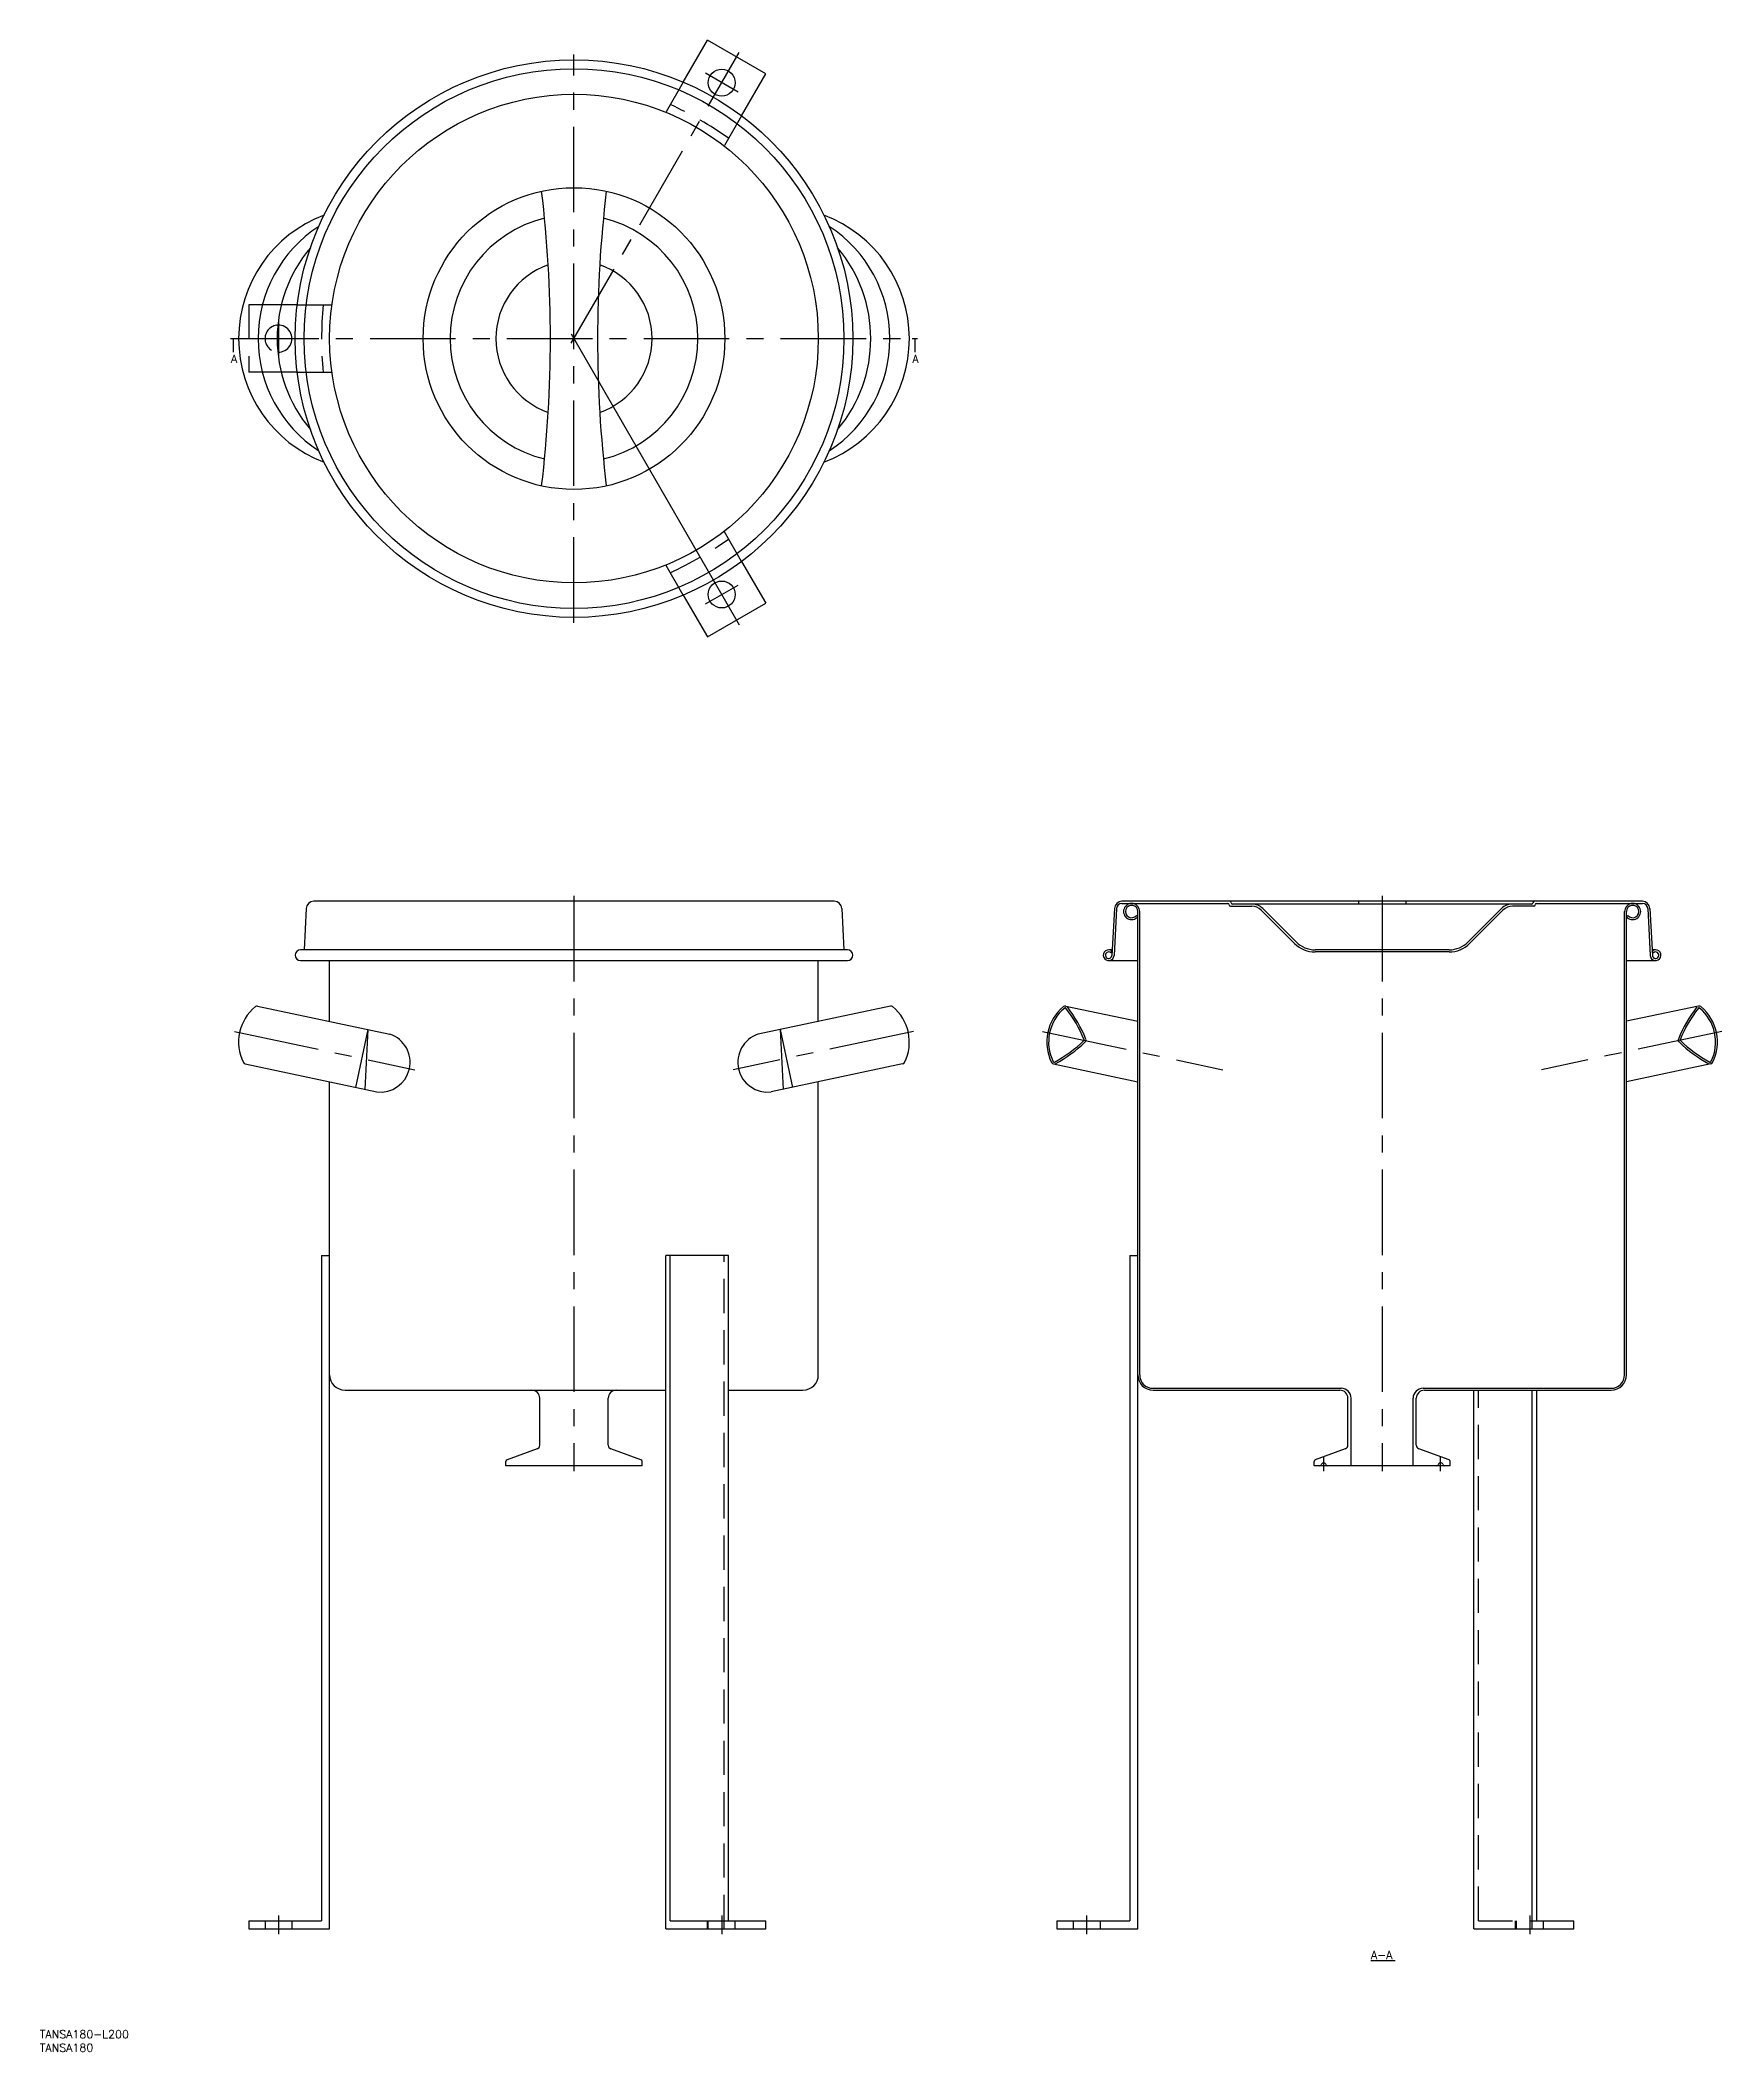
# Model space of a CAD drawing. Extents: x -198 to 426, y -636 to 111.
import ezdxf

# ---------------------------------------------------------------- set-up
doc = ezdxf.new("R2010")
doc.units = 0
doc.linetypes.add('CENTER', pattern=[50.8, 31.75, -6.35, 6.35, -6.35])
doc.linetypes.add('DASHED', pattern=[19.05, 12.7, -6.35])
doc.layers.get('0').update_dxf_attribs({"linetype": 'CONTINUOUS'})
doc.layers.add('CENTER', color=1, linetype='CENTER')
doc.styles.get("Standard").update_dxf_attribs({"font": 'txt.shx', "height": 3, "bigfont": 'bigfont.shx'})

# ---------------------------------------------------------------- blocks, each defined once
blk = doc.blocks.new('*U2')
at = {"color": 7, "linetype": 'CONTINUOUS'}
blk.add_line((295.85, -602.22), (304.85, -602.22), dxfattribs=at)
at = {"color": 137, "linetype": 'CONTINUOUS'}
blk.add_text('A-A', height=3, dxfattribs=at).set_placement((295.85, -601.62))

msp = doc.modelspace()

# ---------------------------------------------------------------- linework, layer by layer
at = {"color": 7, "linetype": 'CONTINUOUS'}
for p, q in [((40.55, 95.24), (49.52, 110.78)), ((71.18, 98.28), (49.52, 110.78)), ((62.2, 82.74), (71.18, 98.28)), ((-102.75, 12.5), (-108.67, 12.5)), ((-102.75, -12.5), (-108.67, -12.5)), ((62.2, -82.74), (71.18, -98.28)), ((40.55, -95.24), (49.52, -110.78)), ((49.52, -110.78), (71.18, -98.28)), ((96.6, -208.92), (-96.6, -208.92)), ((396.6, -208.92), (203.4, -208.92)), ((291.25, -208.92), (291.25, -209.92)), ((308.75, -208.92), (308.75, -209.92)), ((-99.4, -211.57), (-100.2, -226.92)), ((99.4, -211.57), (100.2, -226.92)), ((200.6, -211.57), (199.69, -228.98)), ((201.4, -211.62), (200.49, -229.03)), ((203.4, -209.72), (242.7, -209.72)), ((209.3, -214.65), (208.76, -214.2)), ((209.3, -590.42), (209.3, -212.72)), ((210, -384.72), (210, -212.72)), ((243.7, -210.72), (251.6, -210.72)), ((355.5, -209.92), (244.5, -209.92)), ((255.13, -212.19), (267.51, -224.56)), ((255.7, -211.62), (268.07, -223.99)), ((344.3, -211.62), (331.93, -223.99)), ((344.87, -212.19), (332.49, -224.56)), ((356.3, -210.72), (348.4, -210.72)), ((357.3, -209.72), (396.6, -209.72)), ((390, -384.72), (390, -212.72)), ((390.7, -384.72), (390.7, -212.72)), ((390.7, -214.65), (391.24, -214.2)), ((398.6, -211.62), (399.51, -229.03)), ((399.4, -211.57), (400.31, -228.98)), ((101.51, -226.92), (-101.51, -226.92)), ((-101.51, -230.92), (101.51, -230.92)), ((-90.7, -253.47), (-90.7, -230.92)), ((90.7, -253.47), (90.7, -230.92)), ((199.8, -226.92), (198.49, -226.92)), ((198.49, -230.92), (209.3, -230.92)), ((199.26, -228), (199.77, -227.39)), ((324.86, -226.92), (275.14, -226.92)), ((324.86, -227.72), (275.14, -227.72)), ((390.7, -230.92), (401.51, -230.92)), ((401.51, -226.92), (400.2, -226.92)), ((400.74, -228), (400.23, -227.39)), ((-117.44, -247.79), (-68.31, -258.23)), ((117.44, -247.79), (68.31, -258.23)), ((182.56, -247.79), (209.3, -253.47)), ((417.44, -247.79), (390.7, -253.47)), ((-76.5, -256.49), (-81.08, -278.01)), ((-76.5, -256.49), (-77.67, -278.74)), ((76.5, -256.49), (77.67, -278.74)), ((76.5, -256.49), (81.08, -278.01)), ((-122.01, -269.31), (-73.15, -279.7)), ((-90.7, -590.42), (-90.7, -275.97)), ((122.01, -269.31), (73.15, -279.7)), ((90.7, -384.72), (90.7, -275.97)), ((177.99, -269.31), (209.3, -275.97)), ((422.01, -269.31), (390.7, -275.97)), ((-93.7, -340.42), (-93.7, -587.42)), ((-93.7, -340.42), (-90.7, -340.42)), ((34.09, -590.42), (34.09, -340.42)), ((57.39, -340.42), (34.09, -340.42)), ((35.74, -587.42), (35.74, -340.42)), ((57.39, -587.42), (57.39, -340.42)), ((206.3, -340.42), (206.3, -587.42)), ((206.3, -340.42), (209.3, -340.42)), ((-85, -390.42), (34.09, -390.42)), ((-12.7, -410.83), (-12.7, -393.42)), ((12.7, -410.83), (12.7, -393.42)), ((12.7, -410.83), (12.7, -393.42)), ((57.39, -390.42), (85, -390.42)), ((215, -389.72), (284.8, -389.72)), ((215, -390.42), (284.3, -390.42)), ((287.3, -410.83), (287.3, -393.42)), ((288.5, -418.52), (288.5, -393.42)), ((311.5, -418.52), (311.5, -393.42)), ((312.7, -410.83), (312.7, -393.42)), ((312.7, -410.83), (312.7, -393.42)), ((315.2, -389.72), (385, -389.72)), ((315.7, -390.42), (385, -390.42)), ((334.09, -590.42), (334.09, -390.42)), ((355.74, -590.42), (355.74, -390.42)), ((357.39, -587.42), (357.39, -390.42)), ((-25.25, -418.52), (-25.25, -416.84)), ((-13.67, -412.21), (-24.86, -416.28)), ((24.86, -416.28), (13.67, -412.21)), ((25.25, -418.52), (25.25, -416.84)), ((274.75, -418.52), (274.75, -416.84)), ((286.33, -412.21), (275.14, -416.28)), ((277.49, -417.88), (277.37, -418.16)), ((279.11, -417.88), (279.23, -418.16)), ((324.86, -416.28), (313.67, -412.21)), ((320.9, -417.86), (320.77, -418.16)), ((322.5, -417.86), (322.63, -418.16)), ((325.25, -418.52), (325.25, -416.84)), ((25.25, -418.52), (-25.25, -418.52)), ((325.25, -418.52), (274.75, -418.52)), ((-120.7, -587.42), (-93.7, -587.42)), ((-120.7, -587.42), (-120.7, -590.42)), ((35.74, -587.42), (71.18, -587.42)), ((49.52, -590.42), (49.52, -587.42)), ((71.18, -590.42), (71.18, -587.42)), ((179.3, -587.42), (206.3, -587.42)), ((179.3, -587.42), (179.3, -590.42)), ((185.3, -587.42), (185.3, -590.42)), ((195.3, -587.42), (195.3, -590.42)), ((357.39, -587.42), (371.18, -587.42)), ((371.18, -590.42), (371.18, -587.42)), ((-120.7, -590.42), (-90.7, -590.42)), ((34.09, -590.42), (71.18, -590.42)), ((179.3, -590.42), (209.3, -590.42)), ((334.09, -590.42), (371.18, -590.42))]:
    msp.add_line(p, q, dxfattribs=at)
at = {"color": 3, "linetype": 'DASHED'}
for p, q in [((40.55, 95.24), (34.09, 84.05)), ((62.2, 82.74), (55.74, 71.55)), ((-120.7, 12.5), (-120.7, -12.5)), ((-108.67, 12.5), (-120.7, 12.5)), ((-102.75, 12.5), (-89.83, 12.5)), ((-108.67, -12.5), (-120.7, -12.5)), ((-102.75, -12.5), (-89.83, -12.5)), ((62.2, -82.74), (55.74, -71.55)), ((40.55, -95.24), (34.09, -84.05)), ((55.74, -590.42), (55.74, -340.42)), ((335.74, -587.42), (335.74, -390.42)), ((-114.7, -587.42), (-114.7, -590.42)), ((-104.7, -587.42), (-104.7, -590.42)), ((49.85, -590.42), (49.85, -587.42)), ((59.85, -590.42), (59.85, -587.42)), ((335.74, -587.42), (357.39, -587.42)), ((349.52, -590.42), (349.52, -587.42)), ((349.85, -590.42), (349.85, -587.42)), ((359.85, -590.42), (359.85, -587.42))]:
    msp.add_line(p, q, dxfattribs=at)
at = {"color": 7}
for points in [[(-126.5, 0, 0), (-126.5, -5, 0)], [(126.5, 0, 0), (126.5, -5, 0)]]:
    msp.add_polyline3d(points, dxfattribs=at)
at = {"color": 7, "linetype": 'CONTINUOUS'}
for centre, radius in [((0, 0), 103.51), ((0, 0), 100.2), ((54.85, 95), 5), ((0, 0), 56), ((54.85, -95), 5)]:
    msp.add_circle(centre, radius, dxfattribs=at)
at = {"color": 3, "linetype": 'CONTINUOUS'}
msp.add_circle((0, 0), 90.7, dxfattribs=at)
at = {"color": 3, "linetype": 'DASHED'}
for centre, radius, start, end in [((-22.55, -39.06), 138.8, 54.83308, 65.16692), ((45.1, 0), 138.8, 174.83308, 185.16692), ((-109.7, 0), 5, 92.75207, 267.24793), ((-22.55, 39.06), 138.8, 294.83308, 305.16692)]:
    msp.add_arc(centre, radius, start, end, dxfattribs=at)
at = {"color": 7, "linetype": 'CONTINUOUS'}
for centre, radius, start, end in [((-470.68, 0), 461.93, 353.19944, 6.80056), ((470.68, 0), 461.93, 173.19944, 186.80056), ((-75.49, 0), 49.01, 110.68129, 249.31871), ((75.49, 0), 49.01, 290.68129, 69.31871), ((-67.47, 0), 49.79, 123.22999, 236.77001), ((0, 0), 46, 103.72809, 256.27191), ((0, 0), 46, 283.72809, 76.27191), ((67.47, 0), 49.79, 303.22999, 56.77001), ((-57.79, 0), 52.39, 139.87339, 220.12661), ((57.79, 0), 52.39, 319.87339, 40.12661), ((0, 0), 29, 109.25214, 250.74786), ((0, 0), 29, 289.25214, 70.74786), ((-109.7, 0), 5, 267.24793, 92.75207), ((-96.6, -211.72), 2.8, 90, 177), ((96.6, -211.72), 2.8, 3, 90), ((203.4, -211.72), 2.8, 90, 177), ((243.5, -209.42), 0.5, 0, 90), ((356.5, -209.42), 0.5, 90, 180), ((396.6, -211.72), 2.8, 3, 90), ((203.4, -211.72), 2, 90, 177), ((207, -212.72), 3, 0, 320.05549), ((207, -212.72), 2.3, 0, 320.05549), ((242.7, -210.22), 0.5, 0, 90), ((243.7, -210.22), 0.5, 180, 270), ((244.5, -209.42), 0.5, 180, 270), ((251.6, -215.72), 5.8, 45, 90), ((251.6, -215.72), 5, 45, 90), ((348.4, -215.72), 5.8, 90, 135), ((348.4, -215.72), 5, 90, 135), ((355.5, -209.42), 0.5, 270, 0), ((356.3, -210.22), 0.5, 270, 0), ((357.3, -210.22), 0.5, 90, 180), ((393, -212.72), 3, 219.94451, 180), ((393, -212.72), 2.3, 219.94451, 180), ((396.6, -211.72), 2, 3, 90), ((275.14, -216.92), 10, 225, 270), ((324.86, -216.92), 10, 270, 315), ((-101.51, -228.92), 2, 90, 270), ((101.51, -228.92), 2, 270, 90), ((198.49, -228.92), 2, 50.1301, 357), ((198.49, -228.92), 1.2, 50.1301, 357), ((275.14, -216.92), 10.8, 225, 270), ((324.86, -216.92), 10.8, 270, 315), ((401.51, -228.92), 2, 183, 129.8699), ((401.51, -228.92), 1.2, 183, 129.8699), ((-107.46, -261.16), 17.04, 129.41991, 206.58009), ((-117.65, -248.77), 1, 78, 129.41991), ((117.65, -248.77), 1, 50.58009, 102), ((107.46, -261.16), 17.04, 333.41991, 50.58009), ((192.54, -261.16), 17.04, 129.41991, 206.58009), ((192.54, -261.16), 16.34, 129.41991, 206.58009), ((182.35, -248.77), 1, 78, 129.41991), ((182.35, -248.77), 0.3, 37.8778, 129.41991), ((143.68, -278.85), 49.3, 22.09662, 37.8778), ((143.68, -278.85), 50, 22.09662, 37.8778), ((456.32, -278.85), 50, 142.1222, 157.90338), ((456.32, -278.85), 49.3, 142.1222, 157.90338), ((417.65, -248.77), 0.3, 50.58009, 142.1222), ((417.65, -248.77), 1, 50.58009, 102), ((407.46, -261.16), 16.34, 333.41991, 50.58009), ((407.46, -261.16), 17.04, 333.41991, 50.58009), ((-71.9, -268.7), 11.07, 263.52848, 71.07294), ((71.9, -268.7), 11.07, 108.92706, 276.47152), ((155.1, -225.12), 49.3, 298.1222, 313.90338), ((155.1, -225.12), 50, 298.1222, 313.90338), ((189.08, -260.42), 0.3, 313.90338, 22.09662), ((189.08, -260.42), 1, 313.90338, 22.09662), ((410.92, -260.42), 1, 157.90338, 226.09662), ((444.9, -225.12), 50, 226.09662, 241.8778), ((410.92, -260.42), 0.3, 157.90338, 226.09662), ((444.9, -225.12), 49.3, 226.09662, 241.8778), ((-121.81, -268.33), 1, 206.58009, 258), ((121.81, -268.33), 1, 282, 333.41991), ((178.19, -268.33), 1, 206.58009, 258), ((178.19, -268.33), 0.3, 206.58009, 298.1222), ((421.81, -268.33), 0.3, 241.8778, 333.41991), ((421.81, -268.33), 1, 282, 333.41991), ((-85, -384.72), 5.7, 180, 270), ((85, -384.72), 5.7, 270, 0), ((215, -384.72), 5.7, 180, 270), ((215, -384.72), 5, 180, 270), ((385, -384.72), 5.7, 270, 0), ((385, -384.72), 5, 270, 0), ((-15.7, -393.42), 3, 360, 90), ((15.7, -393.42), 3, 90, 180), ((284.3, -393.42), 3, 360, 90), ((284.8, -393.42), 3.7, 0, 90), ((315.2, -393.42), 3.7, 90, 180), ((315.7, -393.42), 3, 90, 180), ((-24.66, -416.84), 0.588, 110, 180), ((-14.17, -410.83), 1.47, 290, 0), ((14.17, -410.83), 1.47, 180, 250), ((24.66, -416.84), 0.588, 0, 70), ((275.34, -416.84), 0.588, 110, 180), ((276.83, -417.93), 0.588, 270, 337), ((278.3, -418.23), 0.882, 23, 157), ((279.77, -417.93), 0.588, 203, 270), ((285.83, -410.83), 1.47, 290, 0), ((314.17, -410.83), 1.47, 180, 250), ((320.23, -417.93), 0.588, 270, 337), ((321.7, -418.23), 0.882, 21.63699, 158.36301), ((323.17, -417.93), 0.588, 203, 270), ((324.66, -416.84), 0.588, 0, 70)]:
    msp.add_arc(centre, radius, start, end, dxfattribs=at)
at = {"layer": 'CENTER', "color": 1, "linetype": 'CENTER'}
for p, q in [((-1, -1.73), (61.35, 106.26)), ((0, -105.51), (0, 105.51)), ((60.91, 91.5), (48.79, 98.5)), ((-127.5, 0), (-125.5, 0)), ((-126.5, 0), (126.5, 0)), ((-109.7, 7), (-109.7, -7)), ((125.5, 0), (127.5, 0)), ((48.79, -98.5), (60.91, -91.5)), ((0, -206.92), (0, -420.52)), ((300, -206.92), (300, -420.52)), ((-126.08, -257.2), (-59.12, -271.43)), ((126.08, -257.2), (59.12, -271.43)), ((173.92, -257.2), (240.88, -271.43)), ((426.08, -257.2), (359.12, -271.43)), ((278.3, -420.52), (278.3, -415.34)), ((321.7, -420.52), (321.7, -415.34)), ((-109.7, -585.42), (-109.7, -592.42)), ((54.85, -585.42), (54.85, -592.42)), ((190.3, -585.42), (190.3, -592.42)), ((354.85, -585.42), (354.85, -592.42))]:
    msp.add_line(p, q, dxfattribs=at)
at = {"layer": 'CENTER', "color": 1, "linetype": 'CONTINUOUS'}
msp.add_line((-1, 1.73), (61.35, -106.26), dxfattribs=at)

# ---------------------------------------------------------------- block references
at = {"color": 7, "linetype": 'CONTINUOUS'}
msp.add_blockref('*U2', (0, 0), dxfattribs=at)

# ---------------------------------------------------------------- texts
at = {"color": 137, "linetype": 'CONTINUOUS'}
for p in [(-127.37, -9.05), (125.63, -9.05)]:
    msp.add_text('A', height=3, dxfattribs=at).set_placement(p)
at = {"color": 7, "linetype": 'CONTINUOUS'}
for s, p in [('TANSA180-L200', (-198.27, -631.04)), ('TANSA180', (-198.27, -636.04))]:
    msp.add_text(s, height=3, dxfattribs=at).set_placement(p)

doc.saveas('drawing.dxf')
